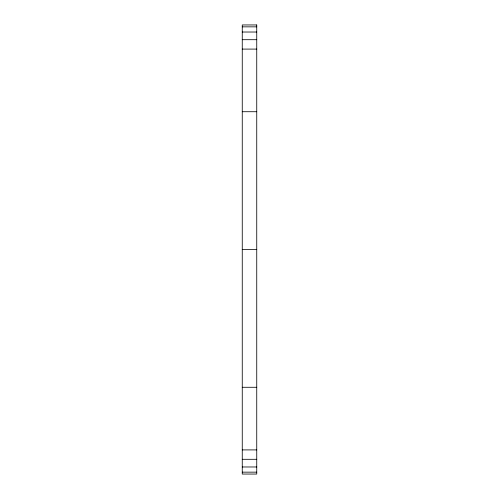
<?xml version="1.0" encoding="UTF-8"?>
<svg xmlns="http://www.w3.org/2000/svg" width="499" height="499" viewBox="0 0 499 499"><rect width="100%" height="100%" fill="white"/><g stroke="black" fill="none" stroke-linecap="round" stroke-linejoin="round"><path stroke-width="0.75" d="M242.258 26.846L256.742 26.846M242.258 32.023L256.742 32.023M242.258 39.695L256.742 39.695M242.258 49.095L256.742 49.095M242.258 111.72L256.742 111.72M242.258 249.5L256.742 249.5M242.258 387.28L256.742 387.28M242.258 449.905L256.742 449.905M242.258 459.305L256.742 459.305M242.258 466.977L256.742 466.977M242.258 472.154L256.742 472.154M256.742 24.95L242.258 24.95L242.258 474.05L256.742 474.05L256.742 24.95"/></g></svg>
